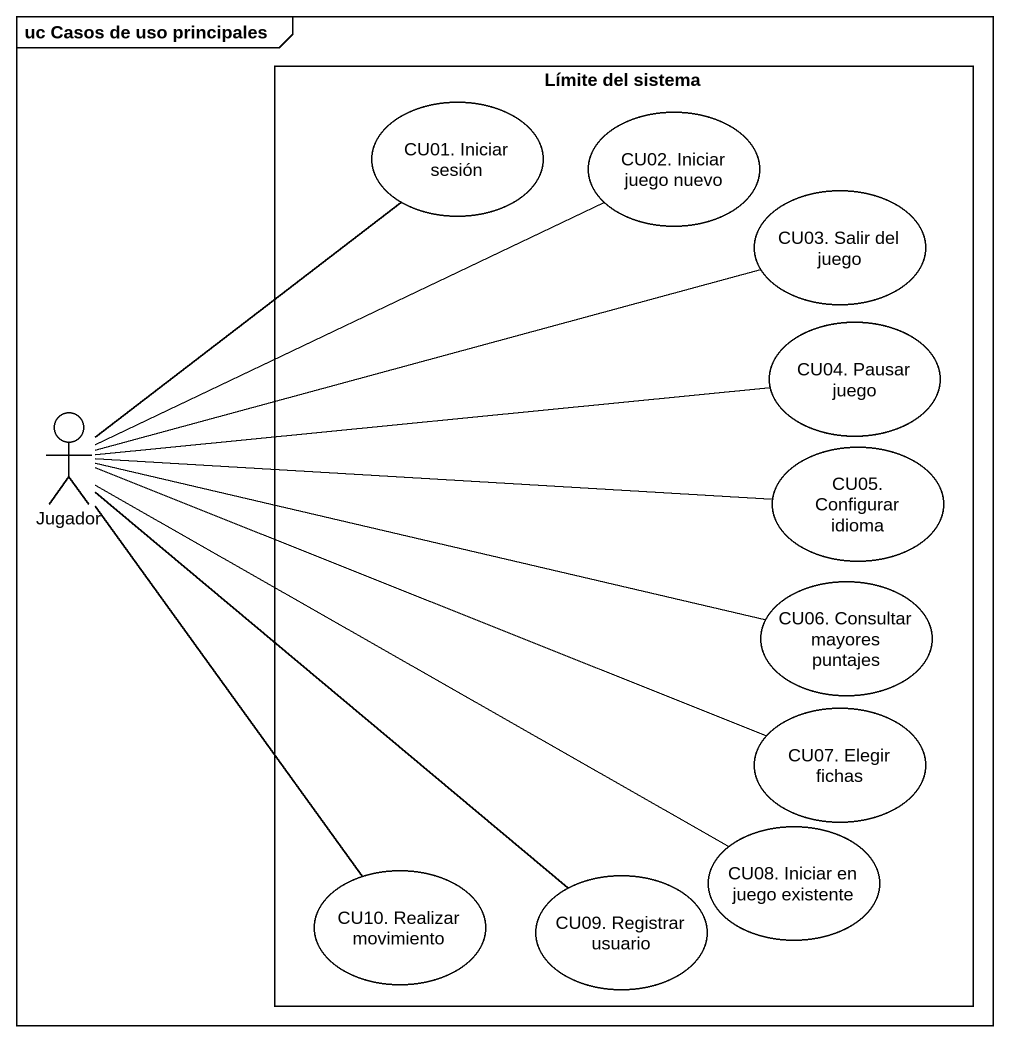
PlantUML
@startuml
mainframe uc Casos de uso principales
rectangle "Límite del sistema" as Límite_del_sistema {
  usecase "CU01. Iniciar sesión" as CU01_Iniciar_sesión
  usecase "CU02. Iniciar juego nuevo" as CU02_Iniciar_juego_nuevo
  usecase "CU03. Salir del juego" as CU03_Salir_del_juego
  usecase "CU04. Pausar juego" as CU04_Pausar_juego
  usecase "CU05. Configurar idioma" as CU05_Configurar_idioma
  usecase "CU06. Consultar mayores puntajes" as CU06_Consultar_mayores
  usecase "CU07. Elegir fichas" as CU07_Elegir_fichas
  usecase "CU08. Iniciar en juego existente" as CU08_Iniciar_en_juego
  usecase "CU10. Realizar movimiento" as CU10_Realizar_movimiento
  usecase "CU09. Registrar usuario" as CU09_Registrar_usuario
}
actor Jugador
Jugador -up- CU01_Iniciar_sesión
Jugador -right- CU02_Iniciar_juego_nuevo
Jugador -right- CU03_Salir_del_juego
Jugador -right- CU04_Pausar_juego
Jugador -right- CU05_Configurar_idioma
Jugador -right- CU06_Consultar_mayores
Jugador -right- CU07_Elegir_fichas
Jugador -right- CU08_Iniciar_en_juego
Jugador -- CU10_Realizar_movimiento
Jugador -- CU09_Registrar_usuario
@enduml
